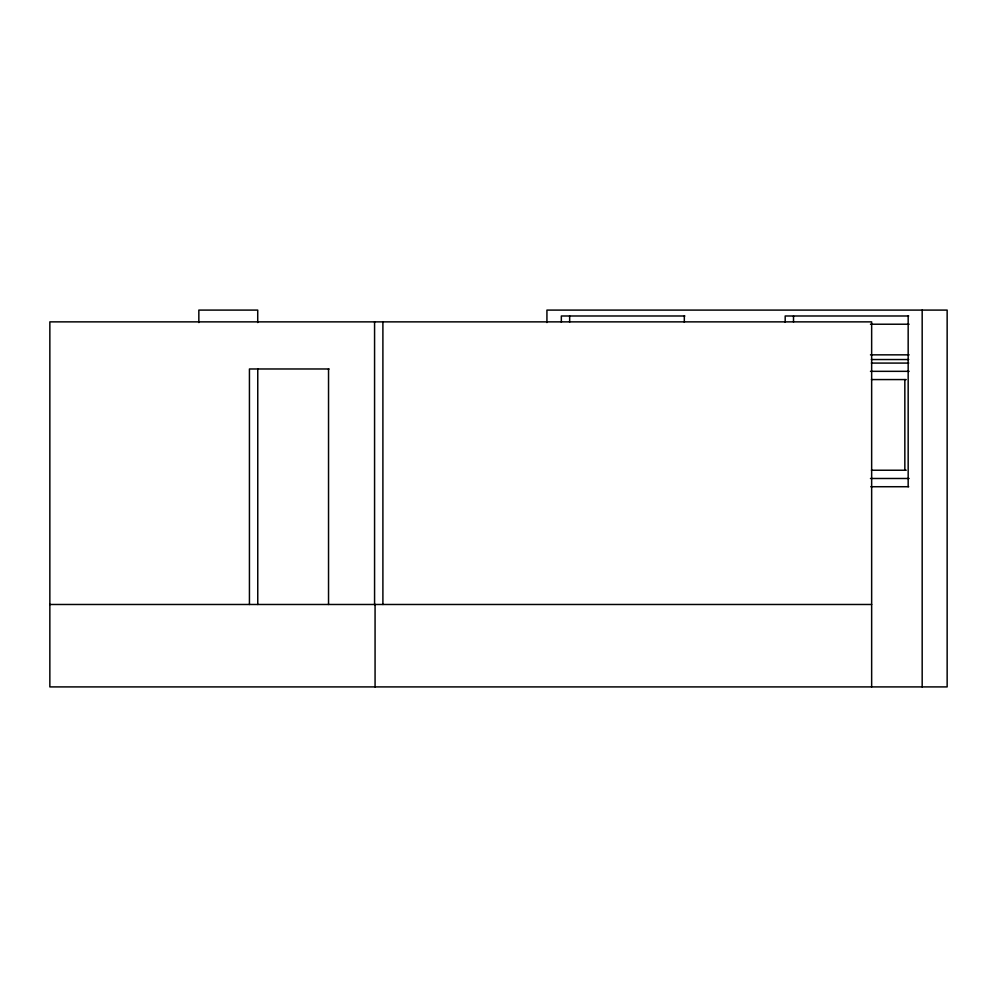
<?xml version="1.0" encoding="UTF-8"?>
<svg xmlns="http://www.w3.org/2000/svg" width="997" height="997" viewBox="0 0 997 997"><rect width="100%" height="100%" fill="white"/><g stroke="black" fill="none" stroke-linecap="round" stroke-linejoin="round"><path stroke-width="1.5" d="M684.852 315.987L561.336 315.987L561.336 322.193M908.703 315.987L785.187 315.987L785.187 322.193M870.468 324.224L909.114 324.224M870.468 354.845L909.114 354.845M871.353 359.543L908.703 359.543M871.353 363.082L908.703 363.082M329.11 368.977L249.437 368.977L249.437 604.481M870.468 371.333L909.127 371.333M871.428 379.57L906.236 379.57M871.428 470.235L906.236 470.235M870.468 478.485L909.127 478.485M870.805 486.723L908.703 486.723M49.85 604.481L871.652 604.481M922.175 310.092L922.175 686.908M908.167 315.987L908.167 486.723M904.84 379.57L904.84 470.235M871.652 686.908L871.652 321.869L49.85 321.869L49.85 686.908L947.15 686.908L947.15 310.092L546.929 310.092L546.929 322.554M793.512 315.987L793.512 322.068M684.316 315.987L684.316 322.193M569.661 315.987L569.661 322.068M382.898 321.869L382.898 604.481M375.071 604.481L375.071 686.908M374.573 321.869L374.573 604.481M328.536 368.977L328.536 604.481M257.725 322.554L257.725 310.092L198.839 310.092L198.839 322.554M257.762 368.977L257.762 604.481"/></g></svg>
